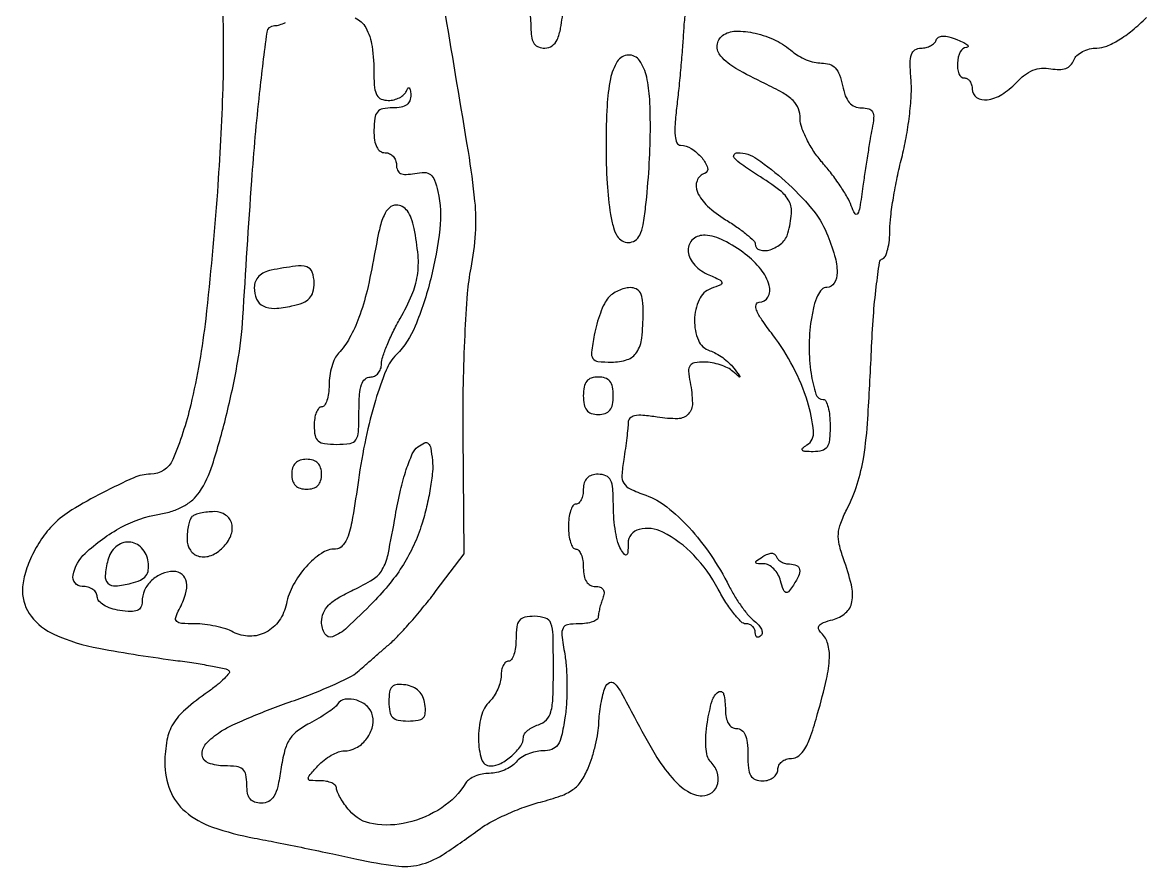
# Model space of a CAD drawing. Extents: x 0 to 525, y 1 to 407.
# Drawn here: x 63 to 213.3, y 0.5 to 113.4 of the extents above; entities that cross this region are included whole.
import ezdxf

# ---------------------------------------------------------------- set-up
doc = ezdxf.new("R2010")
doc.units = 0

msp = doc.modelspace()

# ---------------------------------------------------------------- linework, layer by layer
for points in [[(89.728968, 115.841692, -0.018224), (89.77499, 104.629228, -0.009735), (89.057168, 90.786162, -0.010196), (87.497242, 73.816839, -0.030036), (85.490845, 62.274887, -0.042536), (83.09025, 54.96213, -0.300751), (80.123259, 53, 0.104121), (77.894871, 52.530872, 0.015278), (73.707231, 50.530998, 0.017662), (69.600101, 48.226018, 0.059737), (67.185969, 46.328826, 0.046968), (65.542309, 44.343518, 0.039993), (64.196003, 41.979657, 0.041464), (63.296532, 39.552497, 0.068109), (63, 37.385693, 0.166587), (64.15276, 34.021773, 0.1229), (67.271464, 31.571516, 0.059982), (73.209266, 29.724691, 0.013151), (83.791872, 28.06655, -0.006532), (86.240059, 27.716091, -0.009518), (88.386995, 27.338084, -0.005561), (90.171053, 26.968185, -0.143431), (90.599447, 26.733886, -0.377897), (90.620081, 26.405669, -0.029348), (89.992062, 25.687473, -0.028622), (89.038811, 24.823382, -0.016749), (87.807575, 23.895807, 0.024314), (84.779981, 21.542296, 0.07854), (83.134329, 19.606807, 0.092707), (82.312744, 17.44375, 0.042599), (82.031803, 14.430335, 0.097702), (82.734425, 10.716318, 0.12275), (84.780167, 7.887035, 0.092198), (88.430194, 5.813586, 0.037045), (94, 4.339796, -0.002853), (97.008458, 3.760191, -0.001532), (100.713912, 3.012537, -0.001526), (104.488191, 2.226944, -0.002392), (107.728212, 1.526025, 0.021901), (112.926835, 0.612022, 0.09115), (116.09183, 0.775337, 0.084878), (119.104337, 2.05861, 0.017545), (123.855763, 5.359263, -0.036032), (125.501109, 6.414321, -0.01824), (127.706225, 7.511468, -0.018018), (130.076415, 8.48346, -0.025568), (132.251372, 9.161063, 0.020621), (134.96816, 9.978088, 0.070954), (136.60102, 10.817895, 0.091045), (137.711976, 11.957884, 0.048822), (138.645609, 13.69425, 0.023904), (139.169529, 15.138588, 0.016985), (139.622794, 16.800816, 0.017199), (139.947506, 18.420535, 0.034564), (140.070285, 19.717881, -0.022034), (140.154394, 20.929307, -0.01588), (140.350391, 22.270253, -0.016089), (140.618911, 23.535855, -0.033161), (140.925139, 24.5, -0.173309), (141.490491, 25.148446, -0.339193), (142.131225, 25.055872, -0.067188), (143.04763, 23.822742, -0.006365), (144.829344, 20.5, 0.014634), (147.597325, 15.536812, 0.043791), (149.870447, 12.389699, 0.069038), (151.913754, 10.597997, 0.146542), (153.910293, 10, 0.168431), (155.229878, 10.457497, 0.171731), (155.97022, 11.630027, 0.142454), (155.87639, 13.193119, 0.111063), (154.962239, 14.637761, -0.14024), (154.582551, 15.321784, -0.039175), (154.398085, 16.544275, -0.034236), (154.393437, 18.089667, -0.023286), (154.590048, 19.837761, -0.028385), (155.211985, 22.681421, -0.175498), (156.066739, 23.879893, -0.531383), (156.766491, 23.606011, -0.055269), (157, 21.5, 0.04716), (157.09863, 20.456621, 0.088208), (157.4, 19.666667, 0.118484), (157.88002, 19.177821, 0.140575), (158.5, 19, -0.164293), (159.169448, 18.773926, -0.129352), (159.642857, 18.166667, -0.075863), (159.918107, 17.104033, -0.025511), (160, 15.5, 0.022514), (160.082184, 13.67572, 0.10769), (160.392857, 12.6875, 0.177212), (160.997538, 12.177287, 0.087745), (162, 12, 0.072314), (162.769411, 12.111864, 0.08892), (163.416667, 12.4375, 0.10214), (163.846791, 12.924246, 0.130775), (164, 13.5, -0.121636), (164.141265, 14.072095, -0.100745), (164.539339, 14.559375, -0.091423), (165.134739, 14.886706, -0.080253), (165.836049, 15, 0.168728), (166.804577, 15.336412, 0.093524), (167.634961, 16.291483, 0.051062), (168.431661, 18.041861, 0.013482), (169.336049, 20.984902, 0.010532), (170.519053, 25.61572, 0.045237), (170.912007, 28.431908, 0.0824), (170.690566, 30.32897, 0.126866), (169.855355, 31.744645, -0.098406), (169.468753, 32.323024, -0.278235), (169.538324, 32.784261, -0.135725), (170.099101, 33.174987, -0.023214), (171.355355, 33.553053, 0.11683), (173.081635, 34.448505, 0.173133), (173.915802, 35.91623, 0.103169), (173.843462, 38.200286, 0.027433), (172.78846, 41.708459, -0.029283), (172.225704, 43.605183, -0.074172), (172.108501, 45.034761, -0.07347), (172.413296, 46.444375, -0.028324), (173.224568, 48.279457, 0.040577), (174.631283, 51.684411, 0.039164), (175.489856, 55.312303, 0.023052), (176.044066, 60.423945, 0.004719), (176.520684, 69.5, -0.007528), (176.789562, 74.1239, -0.011932), (177.173836, 78.072917, -0.00592), (177.610298, 81.3425, -0.281825), (178.018669, 81.833333, 0.212079), (178.39851, 82.183951, 0.039569), (178.711734, 83.103432, 0.03624), (178.928299, 84.315715, 0.026088), (179, 85.688989, -0.030107), (179.106581, 87.457416, -0.010632), (179.465146, 89.971686, -0.01051), (179.977243, 92.724265, -0.012148), (180.583476, 95.322143, 0.018913), (181.164924, 97.975476, 0.014728), (181.60173, 100.8962, 0.014969), (181.847228, 103.645312, 0.034638), (181.82627, 105.716488, -0.01442), (181.712289, 107.970392, -0.081033), (181.880116, 109.161121, -0.180088), (182.349884, 109.768802, -0.139991), (183.159461, 110, 0.058702), (183.825689, 110.078488, 0.06138), (184.444802, 110.309507, 0.068382), (184.926264, 110.650548, 0.124688), (185.184547, 111.053642, -0.180423), (185.503946, 111.44962, -0.128873), (186.056561, 111.60775, -0.074543), (186.88209, 111.502807, -0.026094), (188.017881, 111.117029, -0.017522), (188.896581, 110.730254, -0.064536), (189.40369, 110.399041, -0.342488), (189.446255, 110.192657, -0.272345), (189.25, 110.063386, 0.277036), (188.403584, 109.495213, 0.094694), (188.022303, 108.003691, 0.101702), (188.230169, 106.541972, 0.316701), (189, 106, -0.148195), (189.381354, 105.884432, -0.098894), (189.70625, 105.559375, -0.082425), (189.925306, 105.073457, -0.064853), (190, 104.5, 0.2528), (190.60005, 103.389037, 0.183267), (191.999748, 103.079214, 0.103396), (193.965068, 103.798245, 0.065045), (195.86302, 105.354191, -0.040898), (197.004096, 106.385384, -0.067279), (198.132064, 107.029343, -0.075506), (199.291781, 107.305372, -0.068061), (200.524896, 107.239992, 0.046271), (201.642815, 107.13188, 0.090543), (202.52064, 107.28859, 0.112007), (203.165036, 107.71109, 0.100579), (203.594551, 108.3858, -0.11576), (204.01428, 109.003413, -0.065625), (204.758036, 109.525829, -0.060015), (205.694299, 109.879725, -0.060449), (206.685517, 110, 0.098141), (207.9868, 110.257902, 0.039913), (209.602967, 111.081084, 0.033841), (211.408165, 112.365836, 0.022312), (213.306151, 114.067133, -0.015928)], [(151.615534, 114.527977, 0.021689), (151.404838, 112.367088, -0.005712), (151.258357, 110.125337, -0.003147), (151.030682, 107.38752, -0.003137), (150.764852, 104.613517, -0.005027), (150.499349, 102.25, 0.01253), (150.265566, 99.843945, 0.041719), (150.28395, 98.257259, 0.076922), (150.523026, 97.315136, 0.300793), (150.999472, 97, -0.145861), (152.424361, 96.575293, -0.069869), (153.874577, 95.306256, -0.100577), (154.615852, 93.987041, -0.411203), (154.241071, 93.247024, 0.225681), (153.20631, 92.252295, 0.198447), (153.252498, 90.743737, 0.102574), (154.606598, 88.874188, 0.046724), (157.026897, 87.048972, -0.013585), (158.549044, 86.05187, -0.019634), (159.832901, 85.083235, -0.015762), (160.81258, 84.228931, -0.208477), (161, 83.798972, 0.33409), (161.597442, 83.004637, 0.151565), (162.975543, 83.031884, 0.099187), (164.542568, 83.925643, 0.149319), (165.369714, 85.25, 0.040771), (165.846302, 87.864005, 0.146228), (165.526707, 89.511981, 0.112105), (164.293748, 90.960361, 0.019281), (161.304219, 93.022024, -0.009719), (159.181449, 94.426828, -0.058559), (158.189905, 95.29829, -0.344141), (158.158139, 95.752057, -0.249438), (158.624221, 96, -0.152571), (161.221496, 95.188576, -0.031934), (165.004382, 92.194904, -0.034253), (168.526525, 88.555415, -0.076337), (170.529794, 85.27445, -0.027445), (171.601775, 82.252678, -0.070541), (171.936361, 79.964202, -0.137408), (171.549133, 78.558363, -0.263056), (170.561273, 78, 0.206491), (169.901476, 77.71538, 0.078088), (169.322068, 76.869229, 0.05167), (168.834836, 75.497586, 0.022308), (168.46156, 73.592232, 0.03659), (168.189853, 70.009918, 0.03855), (168.452655, 66.489353, 0.039014), (169.100722, 63.716045, 0.326748), (170.079455, 63, -0.289145), (170.435304, 62.775442, -0.046968), (170.72959, 61.971875, -0.039478), (170.933313, 60.841251, -0.024845), (171, 59.5, -0.021653), (170.917463, 57.595, -0.122288), (170.590379, 56.639975, -0.18765), (169.931267, 56.162955, -0.065668), (168.75, 56.015313, -0.013645), (167.642409, 56.05309, -0.192181), (167.289706, 56.219616, -0.427233), (167.30457, 56.477521, -0.035343), (167.906374, 56.920974, 0.285562), (168.79141, 58.752719, 0.048723), (167.972679, 62.718348, 0.044852), (166.063662, 67.35452, 0.042956), (163.33523, 71.647918, -0.011943), (161.868928, 73.6671, -0.051652), (161.158038, 74.965326, -0.159848), (161.100208, 75.679832, -0.346592), (161.506605, 76, 0.272139), (162.690969, 76.696183, 0.199454), (162.868668, 78.244921, 0.099939), (161.74084, 80.418072, 0.060388), (159.655609, 82.449109, 0.044417), (156.757764, 84.277345, 0.101598), (154.280598, 84.967056, 0.195547), (152.677135, 84.440713, 0.220315), (152, 82.978561, 0.100331), (152.181997, 82.080715, 0.069917), (152.71476, 81.191113, 0.062793), (153.540108, 80.396907, 0.053357), (154.581657, 79.780841, -0.006619), (156.247839, 78.994881, -0.219775), (156.520483, 78.660557, -0.368591), (156.36954, 78.351892, -0.013845), (155.081657, 77.834504, 0.200643), (153.487343, 76.348229, 0.101276), (152.870032, 73.620546, 0.104285), (153.379346, 70.930493, 0.22061), (154.909695, 69.528662, -0.050001), (155.735044, 69.172634, -0.029844), (156.637965, 68.597907, -0.029657), (157.477464, 67.910936, -0.044774), (158.111467, 67.211274, -0.001523), (158.883361, 66.182447, -0.22207), (158.912901, 66.03935, -0.564744), (158.834463, 66.014298, -0.002295), (158.001772, 66.75, 0.067583), (157.290842, 67.229377, 0.035499), (156.301901, 67.632812, 0.034541), (155.211488, 67.908125, 0.044595), (154.183423, 68, 0.039265), (152.884765, 67.89786, 0.202067), (152.284692, 67.525194, 0.174817), (152.08287, 66.796398, 0.028233), (152.280426, 65.313381, -0.039804), (152.588942, 62.502401, -0.198188), (152.03877, 61.047615, -0.204418), (150.637067, 60.430619, -0.04251), (147.894924, 60.632793, 0.016096), (145.975637, 60.876642, 0.071402), (144.842246, 60.82177, 0.158054), (144.231671, 60.484672, 0.188393), (143.988994, 59.877808, -0.022807), (143.948668, 59.126075, -0.005339), (143.81032, 57.872037, -0.005492), (143.619721, 56.431426, -0.00537), (143.396197, 54.984444, 0.025486), (143.154731, 52.857494, 0.155129), (143.420737, 51.796822, 0.146623), (144.258368, 51.053076, 0.021992), (146.36129, 50.186319, -0.079659), (149.182551, 48.623159, -0.041172), (152.148561, 45.875292, -0.036847), (155.008068, 42.248096, -0.030267), (157.51666, 38, 0.019952), (158.319346, 36.574384, 0.018688), (159.249794, 35.184955, 0.01904), (160.167937, 34.015326, 0.058808), (160.902103, 33.331761, -0.051527), (161.457448, 32.829546, -0.079371), (161.808546, 32.286842, -0.108851), (161.908383, 31.7917, -0.194269), (161.748428, 31.415094, -0.091454), (161.462774, 31.218409, -0.236831), (161.219851, 31.229226, -0.199762), (161.053933, 31.440003, -0.06824), (161, 31.833333, 0.106463), (160.904134, 32.278462, 0.0994), (160.632308, 32.657292, 0.096035), (160.226123, 32.91125, 0.092079), (159.748283, 33, -0.200454), (159.121591, 33.261764, -0.026204), (158.140182, 34.364896, -0.027144), (157.067036, 35.866822, -0.019597), (156.031627, 37.646454, 0.068353), (152.770275, 42.174017, 0.085484), (148.621394, 45.259852, 0.178439), (145.471484, 45.62622, 0.344375), (143.984687, 43.75, -0.011293), (143.949578, 42.555791, -0.220444), (143.781653, 42.237851, -0.409657), (143.520491, 42.271114, -0.023197), (143, 43, -0.079815), (142.624419, 43.853744, -0.021389), (142.310881, 45.307813, -0.021108), (142.092478, 47.012917, -0.020398), (142.015313, 48.75, 0.015615), (141.934777, 51.061313, 0.094462), (141.634274, 52.216836, 0.185344), (141.028617, 52.794191, 0.09906), (140, 53, 0.072254), (139.126841, 52.873159, 0.124864), (138.5, 52.5, 0.124864), (138.126841, 51.873159, 0.072254), (138, 51, -0.048028), (137.926307, 50.234582, -0.068025), (137.70625, 49.5875, -0.088204), (137.381882, 49.151477, -0.191087), (137, 49, 0.254951), (136.615738, 48.790443, 0.06271), (136.29375, 48.11875, 0.048861), (136.072766, 47.149251, 0.031626), (136, 46, 0.031626), (136.072766, 44.850749, 0.048861), (136.29375, 43.88125, 0.06271), (136.615738, 43.209557, 0.254951), (137, 43, -0.226478), (137.382936, 42.817169, -0.074992), (137.70625, 42.265625, -0.057076), (137.926884, 41.457356, -0.038131), (138, 40.5, 0.046322), (138.10025, 39.420215, 0.096836), (138.410699, 38.638926, 0.129023), (138.921201, 38.170095, 0.122163), (139.606989, 38, -0.076855), (140.262395, 37.898658, -0.176865), (140.651801, 37.59835, -0.16701), (140.769113, 37.103551, -0.067159), (140.606989, 36.418213, 0.016969), (140.374624, 35.745256, 0.015089), (140.178303, 35.03135, 0.015326), (140.040803, 34.378353, 0.04425), (140, 33.918213, -0.24534), (139.816023, 33.565838, -0.066972), (139.239805, 33.269725, -0.051583), (138.40337, 33.066915, -0.033714), (137.412102, 33, 0.039927), (135.891013, 32.878342, 0.248878), (135.288106, 32.422414, 0.140647), (135.139233, 31.475999, 0.010983), (135.513587, 28.919582, -0.026279), (135.730574, 27.038146, -0.014788), (135.805778, 24.739535, -0.014727), (135.744408, 22.408445, -0.023273), (135.540211, 20.419582, -0.016831), (135.093962, 18.001704, -0.094513), (134.57869, 16.798545, -0.164264), (133.800003, 16.204028, -0.081796), (132.561172, 16, 0.056366), (131.582951, 15.889371, 0.043384), (130.559611, 15.559375, 0.044514), (129.645526, 15.074599, 0.075513), (129, 14.5, -0.075817), (128.353671, 13.925388, -0.044501), (127.436986, 13.440625, -0.043341), (126.409901, 13.110639, -0.056119), (125.427245, 13, 0.050056), (124.477479, 12.904678, 0.047547), (123.548282, 12.622245, 0.051167), (122.774149, 12.206994, 0.105354), (122.29969, 11.714027, -0.108198), (119.060851, 8.386496, -0.087721), (114.47943, 6.40423, -0.097397), (109.923425, 6.225645, -0.178793), (106.722241, 8.011431, -0.022104), (106.063007, 8.854045, -0.024643), (105.505908, 9.722396, -0.025011), (105.108946, 10.501686, -0.10567), (105, 11.011431, 0.204678), (104.838563, 11.389278, 0.083479), (104.366972, 11.709608, 0.063714), (103.669958, 11.92739, 0.043924), (102.845012, 12, -0.014191), (101.491255, 12.03843, -0.349021), (101.229349, 12.272045, -0.222937), (101.342025, 12.682566, -0.007247), (102.5, 14, -0.042122), (103.319784, 14.765298, -0.037937), (104.284299, 15.4125, -0.04), (105.24307, 15.858274, -0.089048), (106.032543, 16, 0.123586), (107.597821, 16.392894, 0.100214), (108.934956, 17.500105, 0.099327), (109.744618, 19.049941, 0.118974), (109.821092, 20.690477, 0.161171), (109.124801, 21.935728, 0.10624), (107.696707, 22.771842, 0.116629), (106.155697, 22.904352, 0.215891), (105.119827, 22.237926, -0.083475), (104.691924, 21.769686, -0.016117), (103.762318, 21.089638, -0.016742), (102.613067, 20.359678, -0.014761), (101.368914, 19.675345, 0.044476), (99.723763, 18.63876, 0.091277), (98.702859, 17.515294, 0.077007), (98.048241, 15.974904, 0.024826), (97.557641, 13.535813, -0.017562), (97.126757, 11.220149, -0.076282), (96.621461, 9.922606, -0.139871), (95.923552, 9.246905, -0.123445), (94.938727, 9, -0.081273), (94.043174, 9.146536, -0.147762), (93.443873, 9.572376, -0.120514), (93.105445, 10.330729, -0.044999), (93, 11.5, 0.047675), (92.873428, 12.824437, 0.173074), (92.45, 13.541667, 0.144586), (91.613599, 13.902765, 0.030103), (90, 14, -0.086299), (87.880511, 14.368563, -0.283994), (87.033169, 15.431447, -0.220215), (87.518395, 16.926193, -0.060914), (89.451859, 18.560414, -0.035722), (90.843664, 19.336424, -0.008481), (93.269444, 20.420443, -0.008681), (96.106402, 21.573108, -0.008471), (99.004858, 22.636466, 0.010078), (101.84798, 23.689904, 0.011551), (104.518533, 24.813002, 0.010731), (106.733123, 25.862785, 0.062689), (107.803, 26.578094, 0.000078), (108.632134, 27.29757, 0.000032), (109.753807, 28.271328, 0.000032), (110.956268, 29.31549, 0.000041), (112.061025, 30.275095, 0.025138), (113.297376, 31.463311, 0.008707), (114.962135, 33.295448, 0.008625), (116.729248, 35.381101, 0.00992), (118.340812, 37.432813), (122.059573, 42.365626), (121.926177, 58.432813, -0.006745), (121.960895, 65.124803, -0.007371), (122.177983, 71.618203, -0.007355), (122.528932, 77.192879, -0.02934), (122.993821, 80.583915, 0.032986), (123.592328, 85.199291, 0.040992), (123.510425, 89.525404, 0.015654), (122.626862, 96.171272, 0.001125), (119.561122, 114.5, -0.002307)], [(130.81806, 114.853088, -0.037309), (131, 112.418213, 0.048373), (131.106804, 111.316825, 0.116248), (131.44253, 110.574624, 0.141866), (132.023425, 110.148687, 0.087936), (132.862319, 110, 0.151218), (133.824869, 110.297922, 0.138286), (134.491628, 111.09656, 0.064014), (134.965232, 112.666643, 0.01203), (135.387865, 115.643031, 0.042231)], [(107.48823, 114.030361, -0.158771), (108.899422, 112.739537, -0.095355), (109.743775, 110.232565, -0.033696), (110, 106.4349, 0.02369), (110.083093, 104.6821, 0.103927), (110.389499, 103.69803, 0.171433), (110.974606, 103.182499, 0.095969), (111.916667, 103, 0.060204), (112.687147, 103.09311, 0.059088), (113.418476, 103.367188, 0.064373), (114.003208, 103.771682, 0.113869), (114.337719, 104.25, -0.051902), (114.54862, 104.648042, -0.449116), (114.724694, 104.672067, -0.185333), (114.862835, 104.416573, -0.021021), (114.921053, 103.75, -0.09932), (114.800087, 102.965082, -0.149605), (114.385319, 102.417105, -0.113288), (113.634193, 102.099298, -0.043691), (112.5, 102, 0.047675), (111.175563, 101.873428, 0.173074), (110.458333, 101.45, 0.144586), (110.097235, 100.613599, 0.030103), (110, 99, 0.033607), (110.088963, 97.677925, 0.082504), (110.375, 96.75, 0.12651), (110.851045, 96.202091, 0.152103), (111.5, 96, -0.106951), (112.0723, 95.876167, -0.099476), (112.559375, 95.52513, -0.095899), (112.885919, 95.000559, -0.091651), (113, 94.383423, 0.101079), (113.146781, 93.664771, 0.184615), (113.55683, 93.240257, 0.122483), (114.290203, 93.096278, 0.034762), (115.452977, 93.235762, -0.048615), (116.768008, 93.356729, -0.166508), (117.567175, 93.078151, -0.14146), (118.10455, 92.332295, -0.031781), (118.541276, 90.812071, -0.081921), (118.805896, 85.798037, -0.03453), (117.595744, 79.139491, -0.034162), (115.520724, 72.816818, -0.099626), (113, 69.002801, 0.100057), (111.619571, 66.910251, 0.022531), (110.19538, 62.866789, 0.021713), (108.905473, 57.818855, 0.016541), (107.919295, 52.19792, -0.006335), (107.152855, 47.236574, -0.03911), (106.529291, 44.733199, -0.093709), (105.813907, 43.45178, -0.222241), (104.84769, 43, 0.150806), (102.970795, 42.420733, 0.060723), (100.931789, 40.632351, 0.057264), (99.217325, 38.205709, 0.075427), (98.289102, 35.663748, -0.103556), (97.324703, 33.419891, -0.118184), (95.575942, 31.876127, -0.124173), (93.389042, 31.338966, -0.121892), (91.192235, 31.897119, 0.04731), (90.181872, 32.320543, 0.022953), (88.825932, 32.676029, 0.02253), (87.368718, 32.919348, 0.030108), (86.030558, 33, -0.014831), (84.246367, 33.052934, -0.175061), (83.619215, 33.322484, -0.295757), (83.48946, 33.845591, -0.039875), (83.964816, 34.934259, 0.048332), (84.803047, 36.94592, 0.112487), (84.923386, 38.56508, 0.185484), (84.339954, 39.592037, 0.173549), (83.2, 40, 0.098704), (81.628843, 39.68679, 0.092969), (80.259955, 38.792001, 0.094761), (79.327722, 37.479228, 0.107545), (79, 35.973193, -0.113975), (78.827264, 35.225261, -0.1872), (78.356638, 34.789686, -0.106069), (77.48324, 34.644009, -0.024918), (76, 34.786692, -0.041788), (74.837963, 35.057864, -0.058612), (73.870322, 35.501497, -0.073547), (73.217492, 36.044477, -0.184598), (73, 36.613499, 0.142807), (72.845843, 37.142228, 0.099633), (72.4125, 37.592715, 0.084281), (71.764483, 37.896221, 0.067566), (71, 38, -0.473545), (69.763095, 39.510093, -0.155987), (71.379312, 42.414985, -0.063101), (76.213668, 45.921712, -0.08595), (81.299, 47.663803, 0.03767), (83.028544, 48.075827, 0.048067), (84.533979, 48.721619, 0.053124), (85.759791, 49.573699, 0.069403), (86.657624, 50.60022, 0.068344), (88.392566, 54.251638, 0.015853), (90.245441, 60.808974, 0.017144), (91.758894, 67.930645, 0.028814), (92.475362, 74, -0.002634), (93.669757, 92.30407, -0.009502), (94.713784, 103.946737, -0.006081), (95.702916, 112.108782, -0.375842), (96.721065, 113, 0.081092), (97.373228, 113.106471, 0.037677), (98.165831, 113.440625, 0.036043)]]:
    msp.add_lwpolyline(points, format="xyb")
for points in [[(165.966533, 109.530287, 0.054081), (166.774545, 108.944232, 0.036119), (167.805916, 108.449522, 0.036278), (168.889323, 108.111396, 0.057562), (169.853741, 108, -0.078172), (170.926587, 107.831235, -0.127809), (171.698936, 107.340212, -0.101322), (172.248388, 106.440621, -0.037257), (172.65, 105, 0.038264), (173.035125, 103.629183, 0.088979), (173.570774, 102.710486, 0.117004), (174.286582, 102.185843, 0.100219), (175.204455, 102, -0.066206), (176.177471, 101.870593, -0.210988), (176.675601, 101.467515, -0.142204), (176.825102, 100.698828, -0.026013), (176.61733, 99.25, 0.006842), (176.362692, 97.856709, 0.002397), (176.033793, 95.84787, 0.00238), (175.693073, 93.634411, 0.002781), (175.391338, 91.529982, -0.004633), (174.968717, 88.658171, -0.095981), (174.6739, 87.842307, -0.575039), (174.333181, 87.846076, -0.040446), (173.833726, 88.920446, 0.043466), (173.296081, 90.058953, 0.015493), (172.341576, 91.584621, 0.015238), (171.18528, 93.202548, 0.017389), (169.980263, 94.67526, -0.032261), (168.839707, 96.156945, -0.030488), (167.875452, 97.800479, -0.031915), (167.204947, 99.361007, -0.085711), (167, 100.547793, 0.091459), (166.752216, 101.89108, 0.106463), (166.045154, 102.977508, 0.067443), (164.677734, 104.010652, 0.018057), (162.25, 105.262997, -0.020233), (158.415039, 107.262435, -0.082086), (156.38204, 108.922863, -0.203059), (155.904212, 110.357753, -0.213228), (156.614848, 111.660487, -0.160332), (158.364324, 112.266177, -0.059898), (160.981297, 111.992195, -0.056169), (163.737892, 111.0289, -0.071913)], [(141.625, 105.875, 0.035999), (141.168116, 102.251509, 0.013598), (141.033942, 97.144241, 0.013789), (141.183393, 91.903, 0.026938), (141.641848, 87.75, 0.025933), (142.026019, 85.996365, 0.075361), (142.528327, 84.865359, 0.118676), (143.188343, 84.230269, 0.133257), (144.037004, 84, 0.148498), (144.920807, 84.268405, 0.133415), (145.550579, 84.992489, 0.069093), (145.993287, 86.362175, 0.016269), (146.334947, 88.75, 0.011564), (146.788174, 93.979085, 0.013847), (146.964268, 98.918129, 0.014883), (146.871632, 103.163441, 0.041179), (146.472988, 106.122986, 0.097154), (145.512702, 108.332991, 0.260221), (144.025783, 109.06606, 0.245111), (142.545809, 108.195231, 0.090446)], [(110.040058, 82.25, -0.014347), (109.072869, 77.543474, -0.029981), (107.998961, 73.961906, -0.038625), (106.751426, 71.230681, -0.063071), (105.25, 69.178571, 0.082726), (104.769849, 68.465396, 0.035371), (104.367188, 67.385045, 0.033766), (104.092171, 66.146749, 0.037778), (104, 64.928571, -0.032416), (103.927193, 63.806731, -0.049899), (103.70625, 62.860268, -0.064357), (103.384063, 62.206009, -0.251265), (103, 62, 0.226478), (102.617064, 61.817169, 0.074992), (102.29375, 61.265625, 0.057076), (102.073116, 60.457356, 0.038131), (102, 59.5, 0.047675), (102.126572, 58.175563, 0.173074), (102.55, 57.458333, 0.144586), (103.386401, 57.097235, 0.030103), (105, 57, 0.036189), (106.801169, 57.130535, 0.212646), (107.583333, 57.625, 0.135673), (107.931492, 58.681601, 0.012152), (108, 61.5, -0.016668), (108.072487, 63.673807, -0.063857), (108.333333, 65, -0.12648), (108.803001, 65.727332, -0.188641), (109.5, 66, 0.115668), (110.073112, 66.13438, 0.099726), (110.562913, 66.514062, 0.092621), (110.893871, 67.08169, 0.084266), (111.012045, 67.75, -0.078931), (111.168774, 68.694625, -0.016722), (111.751389, 70.264359, -0.017113), (112.55876, 72.05753, -0.015513), (113.512045, 73.852074, 0.02899), (115.06913, 76.984088, 0.0625), (115.808422, 79.56901, 0.061148), (115.894455, 82.292084, 0.026715), (115.375, 85.875, 0.036812), (114.993781, 87.247175, 0.077071), (114.465486, 88.217864, 0.105027), (113.79382, 88.794312, 0.125647), (112.988231, 89, 0.189378), (112.061814, 88.636063, 0.102951), (111.343768, 87.623802, 0.049115), (110.721706, 85.705932, 0.010377)], [(96.25, 80.294267, 0.065043), (95.324811, 79.987484, 0.087055), (94.608465, 79.472005, 0.095937), (94.157941, 78.787469, 0.09801), (94, 77.989466, 0.098732), (94.310125, 76.434229, 0.181448), (95.180925, 75.504425, 0.128814), (96.704567, 75.190888, 0.040756), (99.024399, 75.505359, 0.037803), (100.493479, 75.946592, 0.109012), (101.375172, 76.529951, 0.129243), (101.844254, 77.364523, 0.063835), (102, 78.579455, 0.08637), (101.746972, 80.033317, 0.238457), (101.01357, 80.727594, 0.107685), (99.529385, 80.839546, 0.012756)], [(141.316608, 76.575473, 0.068723), (140.815195, 75.815252, 0.021746), (140.281704, 74.561659, 0.021255), (139.801847, 73.095819, 0.022107), (139.455317, 71.61351, 0.014021), (139.092954, 69.330452, 0.177163), (139.281098, 68.494284, 0.228954), (139.941383, 68.090697, 0.024627), (141.78172, 68, 0.08052), (143.8717, 68.338766, 0.171517), (145.147053, 69.330854, 0.115576), (145.815531, 71.221687, 0.027429), (146, 74.581787, 0.024275), (145.918163, 76.266456, 0.09545), (145.624791, 77.258962, 0.163695), (145.0822, 77.783579, 0.116973), (144.25, 77.961963, 0.063482), (143.493303, 77.84874, 0.041578), (142.666441, 77.538991, 0.041436), (141.897975, 77.094537, 0.060904)], [(138, 63.5, 0.044917), (138.106468, 62.317234, 0.124434), (138.45, 61.5625, 0.149477), (139.064742, 61.142566, 0.07578), (140, 61, 0.07578), (140.935258, 61.142566, 0.149477), (141.55, 61.5625, 0.124434), (141.893532, 62.317234, 0.044917), (142, 63.5, 0.044917), (141.893532, 64.682766, 0.124434), (141.55, 65.4375, 0.149477), (140.935258, 65.857434, 0.07578), (140, 66, 0.07578), (139.064742, 65.857434, 0.149477), (138.45, 65.4375, 0.124434), (138.106468, 64.682766, 0.044917)], [(116.39784, 46.314515, -0.030566), (115.325503, 43.515423, -0.032736), (113.940563, 40.933969, -0.030985), (112.158942, 38.437406, -0.022623), (109.89371, 35.890876, -0.01235), (106.393906, 32.470955, -0.09695), (104.471612, 31.276835, -0.367617), (103.437559, 31.644948, -0.131813), (103, 33.27588, -0.101052), (103.242229, 34.46217, -0.095579), (103.932401, 35.485373, -0.065141), (105.196278, 36.459603, -0.022675), (107.238135, 37.52588, 0.03036), (109.874893, 38.954783, 0.125339), (111.119941, 40.254027, 0.078064), (111.882592, 42.286889, 0.007516), (112.872451, 47.487972, -0.013371), (113.554955, 50.8587, -0.022628), (114.328148, 53.633345, -0.024391), (115.128981, 55.724144, -0.130871), (115.884316, 56.668153, -0.050958), (116.767365, 57.190163, -0.305327), (117.267986, 57.109054, -0.163539), (117.590036, 56.510035, -0.015842), (117.819054, 54.853821, -0.050748), (117.825651, 53.324885, -0.016958), (117.533182, 51.105201, -0.016679), (117.040566, 48.653349, -0.018279)], [(99, 53, 0.072254), (99.126841, 52.126841, 0.124864), (99.5, 51.5, 0.124864), (100.126841, 51.126841, 0.072254), (101, 51, 0.072254), (101.873159, 51.126841, 0.124864), (102.5, 51.5, 0.124864), (102.873159, 52.126841, 0.072254), (103, 53, 0.072254), (102.873159, 53.873159, 0.124864), (102.5, 54.5, 0.124864), (101.873159, 54.873159, 0.072254), (101, 55, 0.072254), (100.126841, 54.873159, 0.124864), (99.5, 54.5, 0.124864), (99.126841, 53.873159, 0.072254)], [(85.666667, 47.333333, 0.11238), (85.409196, 46.924097, 0.029781), (85.195833, 46.177083, 0.028659), (85.049067, 45.275476, 0.026022), (85, 44.333333, 0.14721), (85.451298, 42.833708, 0.190841), (86.618671, 42.019527, 0.157061), (88.222644, 42.147654, 0.098848), (89.8, 43.2, 0.098848), (90.852346, 44.777356, 0.157061), (90.980473, 46.381329, 0.190841), (90.166292, 47.548702, 0.14721), (88.666667, 48, 0.026022), (87.724524, 47.950933, 0.028659), (86.822917, 47.804167, 0.029781), (86.075903, 47.590804, 0.11238)], [(74.415249, 41.518349, 0.038162), (74.059428, 39.440711, 0.223285), (74.425466, 38.425466, 0.223285), (75.440711, 38.059428, 0.038162), (77.518349, 38.415249, 0.042724), (78.770495, 38.845961, 0.12039), (79.498791, 39.406918, 0.139345), (79.82604, 40.185405, 0.065665), (79.814919, 41.285346, 0.151494), (78.934851, 43.145294, 0.198813), (77.248406, 43.930262, 0.196552), (75.485465, 43.296647, 0.149015)], [(165.583333, 41, -0.100631), (166.519144, 40.80973, -0.265121), (166.919318, 40.284751, -0.147811), (166.773904, 39.386594, -0.031737), (165.984662, 38, -0.035987), (165.431757, 37.276985, -0.332505), (165.06885, 37.201911, -0.202547), (164.754987, 37.550455, -0.016483), (164.383343, 38.75, 0.063136), (164.025661, 39.611362, 0.065672), (163.468063, 40.343561, 0.072864), (162.803872, 40.841521, 0.122731), (162.133369, 41.015313, -0.011961), (161.206542, 41.046183, -0.35843), (161.046372, 41.194069, -0.283495), (161.145173, 41.417971, -0.009226), (162, 41.983267, -0.04187), (162.659592, 42.328448, -0.10205), (163.195284, 42.434277, -0.157817), (163.586155, 42.304137, -0.152335), (163.833333, 41.967954, 0.115355), (164.066121, 41.597759, 0.068739), (164.484896, 41.284337, 0.062984), (165.01682, 41.07223, 0.063493)], [(129, 31, -0.031626), (128.927234, 29.850749, -0.048861), (128.70625, 28.88125, -0.06271), (128.384262, 28.209557, -0.254951), (128, 28, 0.185417), (127.618232, 27.853387, 0.090018), (127.29375, 27.433482, 0.069864), (127.073804, 26.809424, 0.049879), (127, 26.071429, -0.064082), (126.890877, 25.223487, -0.039128), (126.559375, 24.26875, -0.038656), (126.074273, 23.358587, -0.054664), (125.5, 22.642857, 0.13576), (124.339537, 20.594882, 0.063566), (123.975777, 17.54467, 0.072223), (124.385588, 14.877523, 0.329765), (125.571429, 14, 0.120144), (126.950447, 14.336215, 0.059765), (128.446404, 15.354549, 0.060606), (129.620671, 16.659665, 0.154105), (130, 17.861184, -0.161721), (130.142991, 18.291715, -0.060826), (130.5875, 18.756753, -0.052113), (131.234717, 19.18295, -0.042743), (132, 19.5, 0.124488), (133.052854, 20.152823, 0.128114), (133.654986, 21.221196, 0.056441), (133.935351, 23.132862, 0.008215), (134, 27.067388, 0.005693), (133.949485, 31.504176, 0.081009), (133.659846, 33.056739, 0.227784), (132.943912, 33.760426, 0.082397), (131.5, 34, 0.047675), (130.175563, 33.873428, 0.173074), (129.458333, 33.45, 0.144586), (129.097235, 32.613599, 0.030103)], [(112, 22.569551, 0.042944), (112.114059, 21.243985, 0.154648), (112.5, 20.5, 0.154648), (113.243985, 20.114059, 0.042944), (114.569551, 20, 0.03591), (115.893075, 20.095178, 0.161847), (116.576922, 20.43782, 0.18449), (116.869085, 21.091139, 0.049221), (116.819551, 22.25, 0.071286), (116.534868, 23.227453, 0.090158), (116, 24, 0.090158), (115.227453, 24.534868, 0.071286), (114.25, 24.819551, 0.049221), (113.091139, 24.869085, 0.18449), (112.43782, 24.576922, 0.161847), (112.095178, 23.893075, 0.03591)]]:
    msp.add_lwpolyline(points, format="xyb", close=True)

doc.saveas('drawing.dxf')
